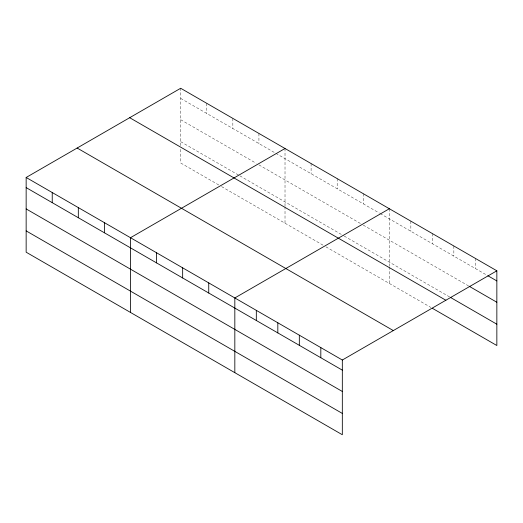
<?xml version="1.0" encoding="UTF-8"?>
<svg xmlns="http://www.w3.org/2000/svg" width="523" height="523" viewBox="0 0 523 523"><rect width="100%" height="100%" fill="white"/><g stroke="black" fill="none" stroke-linecap="round" stroke-linejoin="round"><path stroke-width="0.39" stroke-dasharray="2.62 1.96" d="M180.677 145.616L180.677 88.263M180.677 98.396L275.144 152.932M275.85 153.344L379.482 213.175M380.188 213.58L487.142 275.327M180.677 119.708L256.113 163.261M258.931 164.889L361.857 224.308M363.269 225.125L468.412 285.833M180.677 141.668L239.188 175.447M239.894 175.859L343.526 235.69M344.232 236.095L449.688 296.979M218.745 184.959L180.677 162.98L180.677 148.774M221.569 186.587L323.083 245.195M325.901 246.823L430.965 307.485M475.348 258.388L475.348 268.521M453.853 245.98L453.853 256.107M432.351 233.565L432.351 243.698M410.849 221.151L410.849 231.284M389.354 208.742L389.354 266.089M389.354 266.88L389.354 283.459M363.269 193.68L363.269 203.813M337.185 178.624L337.185 188.751M311.1 163.562L311.1 173.688M285.015 148.499L285.015 205.853M285.015 206.644L285.015 223.216M258.931 133.443L258.931 143.57M232.846 118.381L232.846 128.514M206.762 103.325L206.762 113.452"/><path stroke-width="0.78" d="M26.15 177.48L342.323 360.02L342.323 434.737L26.15 252.197L26.15 177.48L180.677 88.263L496.85 270.803L496.85 345.52L432.351 308.282M285.015 148.499L130.489 237.717L130.489 312.434M389.354 208.742L234.827 297.953L234.827 372.67M342.323 360.02L496.85 270.803M487.835 275.726L496.85 280.936M469.111 286.231L496.85 302.248M450.381 297.378L496.85 324.208M129.684 117.708L445.858 300.248M77.143 148.035L393.316 330.575M26.15 187.607L342.323 370.147M26.15 208.925L342.323 391.466M26.15 230.885L342.323 413.425M320.821 347.605L320.821 357.739M299.326 335.191L299.326 345.324M277.824 322.783L277.824 332.909M256.322 310.368L256.322 320.501M208.742 282.897L208.742 293.024M182.658 267.835L182.658 277.968M156.573 252.779L156.573 262.906M104.404 222.661L104.404 232.787M78.319 207.598L78.319 217.731M52.235 192.536L52.235 202.669"/></g></svg>
